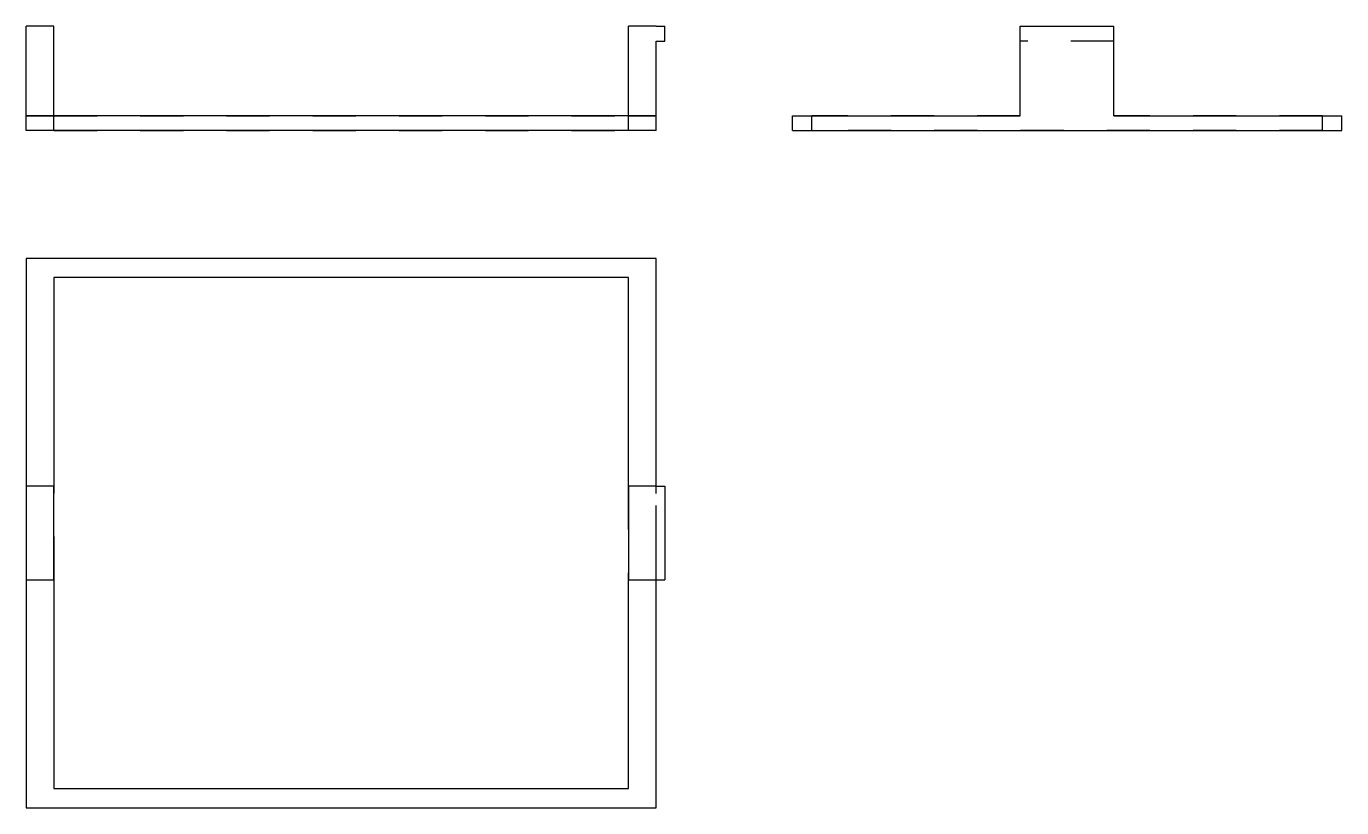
# Model space of a CAD drawing. Extents: x 0 to 3.05, y 0 to 1.81.
import ezdxf

# ---------------------------------------------------------------- set-up
doc = ezdxf.new("R2010")
doc.units = 0
doc.linetypes.add('HIDDEN', pattern=[0.074013, 0.049367, -0.024646])
for name, color, linetype in [('FRONT', 7, 'CONTINUOUS'), ('FRONT_HID', 7, 'HIDDEN'), ('LEFT', 7, 'CONTINUOUS'), ('LEFT_HID', 7, 'HIDDEN'), ('TOP', 7, 'CONTINUOUS'), ('TOP_HID', 7, 'HIDDEN')]:
    doc.layers.add(name, color=color, linetype=linetype)

msp = doc.modelspace()

# ---------------------------------------------------------------- linework, layer by layer
at = {"layer": 'FRONT'}
for p, q in [((0.019737, 1.810855), (0, 1.810855)), ((0, 1.776316), (0, 1.810855)), ((0.064145, 1.810855), (0.019737, 1.810855)), ((0.064145, 1.603618), (0.064145, 1.810855)), ((1.460526, 1.810855), (1.396382, 1.810855)), ((1.396382, 1.603618), (1.396382, 1.810855)), ((1.460526, 1.810855), (1.480263, 1.810855)), ((1.480263, 1.776316), (1.480263, 1.810855)), ((0, 1.603618), (0, 1.776316)), ((1.460526, 1.776316), (1.480263, 1.776316)), ((1.460526, 1.603618), (1.460526, 1.776316)), ((1.460526, 1.603618), (0, 1.603618)), ((0, 1.569079), (0, 1.603618)), ((1.460526, 1.569079), (1.460526, 1.603618)), ((1.460526, 1.569079), (0, 1.569079))]:
    msp.add_line(p, q, dxfattribs=at)
at = {"layer": 'FRONT_HID', "linetype": 'HIDDEN'}
for p, q in [((0, 1.603618), (0.064145, 1.603618)), ((0.064145, 1.603618), (0, 1.603618)), ((0.064145, 1.603618), (1.396382, 1.603618)), ((1.396382, 1.603618), (0.064145, 1.603618)), ((0.064145, 1.569079), (0.064145, 1.603618)), ((0.064145, 1.569079), (0.064145, 1.603618)), ((1.396382, 1.603618), (1.460526, 1.603618)), ((1.460526, 1.603618), (1.396382, 1.603618)), ((1.396382, 1.569079), (1.396382, 1.603618)), ((1.396382, 1.569079), (1.396382, 1.603618)), ((0.064145, 1.569079), (1.396382, 1.569079)), ((1.396382, 1.569079), (0.064145, 1.569079))]:
    msp.add_line(p, q, dxfattribs=at)
at = {"layer": 'LEFT'}
for p, q in [((2.304276, 1.776316), (2.304276, 1.810855)), ((2.304276, 1.810855), (2.521382, 1.810855)), ((2.521382, 1.776316), (2.521382, 1.810855)), ((2.304276, 1.603618), (2.304276, 1.776316)), ((2.521382, 1.603618), (2.521382, 1.776316)), ((1.776316, 1.603618), (2.304276, 1.603618)), ((1.776316, 1.569079), (1.776316, 1.603618)), ((2.521382, 1.603618), (3.049342, 1.603618)), ((3.049342, 1.569079), (3.049342, 1.603618)), ((1.776316, 1.569079), (3.049342, 1.569079))]:
    msp.add_line(p, q, dxfattribs=at)
at = {"layer": 'LEFT_HID', "linetype": 'HIDDEN'}
for p, q in [((2.304276, 1.603618), (2.304276, 1.810855)), ((2.304276, 1.603618), (2.304276, 1.810855)), ((2.521382, 1.603618), (2.521382, 1.810855)), ((2.521382, 1.603618), (2.521382, 1.810855)), ((2.521382, 1.776316), (2.304276, 1.776316)), ((2.521382, 1.776316), (2.304276, 1.776316)), ((1.820724, 1.603618), (2.304276, 1.603618)), ((2.304276, 1.603618), (1.820724, 1.603618)), ((1.820724, 1.569079), (1.820724, 1.603618)), ((1.820724, 1.569079), (1.820724, 1.603618)), ((3.004934, 1.603618), (2.521382, 1.603618)), ((2.521382, 1.603618), (3.004934, 1.603618)), ((3.004934, 1.569079), (3.004934, 1.603618)), ((3.004934, 1.569079), (3.004934, 1.603618)), ((3.004934, 1.569079), (1.820724, 1.569079)), ((1.820724, 1.569079), (3.004934, 1.569079))]:
    msp.add_line(p, q, dxfattribs=at)
at = {"layer": 'TOP'}
for p, q in [((1.460526, 1.273026), (0, 1.273026)), ((0, 1.273026), (0, 0.745066)), ((1.460526, 0.745066), (1.460526, 1.273026)), ((0.064145, 1.228618), (0.064145, 0.745066)), ((1.396382, 1.228618), (0.064145, 1.228618)), ((1.396382, 0.745066), (1.396382, 1.228618)), ((0.019737, 0.745066), (0, 0.745066)), ((0, 0.745066), (0, 0.527961)), ((0.064145, 0.745066), (0.019737, 0.745066)), ((0.064145, 0.527961), (0.064145, 0.745066)), ((1.460526, 0.745066), (1.396382, 0.745066)), ((1.396382, 0.745066), (1.396382, 0.527961)), ((1.460526, 0.745066), (1.480263, 0.745066)), ((1.480263, 0.745066), (1.480263, 0.527961)), ((0, 0.527961), (0, 0)), ((0, 0.527961), (0.019737, 0.527961)), ((0.019737, 0.527961), (0.064145, 0.527961)), ((0.064145, 0.527961), (0.064145, 0.044408)), ((1.396382, 0.527961), (1.460526, 0.527961)), ((1.396382, 0.044408), (1.396382, 0.527961)), ((1.460526, 0.527961), (1.480263, 0.527961)), ((1.460526, 0), (1.460526, 0.527961)), ((0.064145, 0.044408), (1.396382, 0.044408)), ((0, 0), (1.460526, 0))]:
    msp.add_line(p, q, dxfattribs=at)
at = {"layer": 'TOP_HID', "linetype": 'HIDDEN'}
for p, q in [((0, 1.273026), (0, 0)), ((1.460526, 0), (1.460526, 1.273026)), ((0.064145, 1.228618), (0.064145, 0.044408)), ((1.396382, 0.044408), (1.396382, 1.228618)), ((0.064145, 0.745066), (0, 0.745066)), ((1.460526, 0.527961), (1.460526, 0.745066)), ((1.460526, 0.527961), (1.460526, 0.745066)), ((0, 0.527961), (0.064145, 0.527961))]:
    msp.add_line(p, q, dxfattribs=at)

doc.saveas('drawing.dxf')
